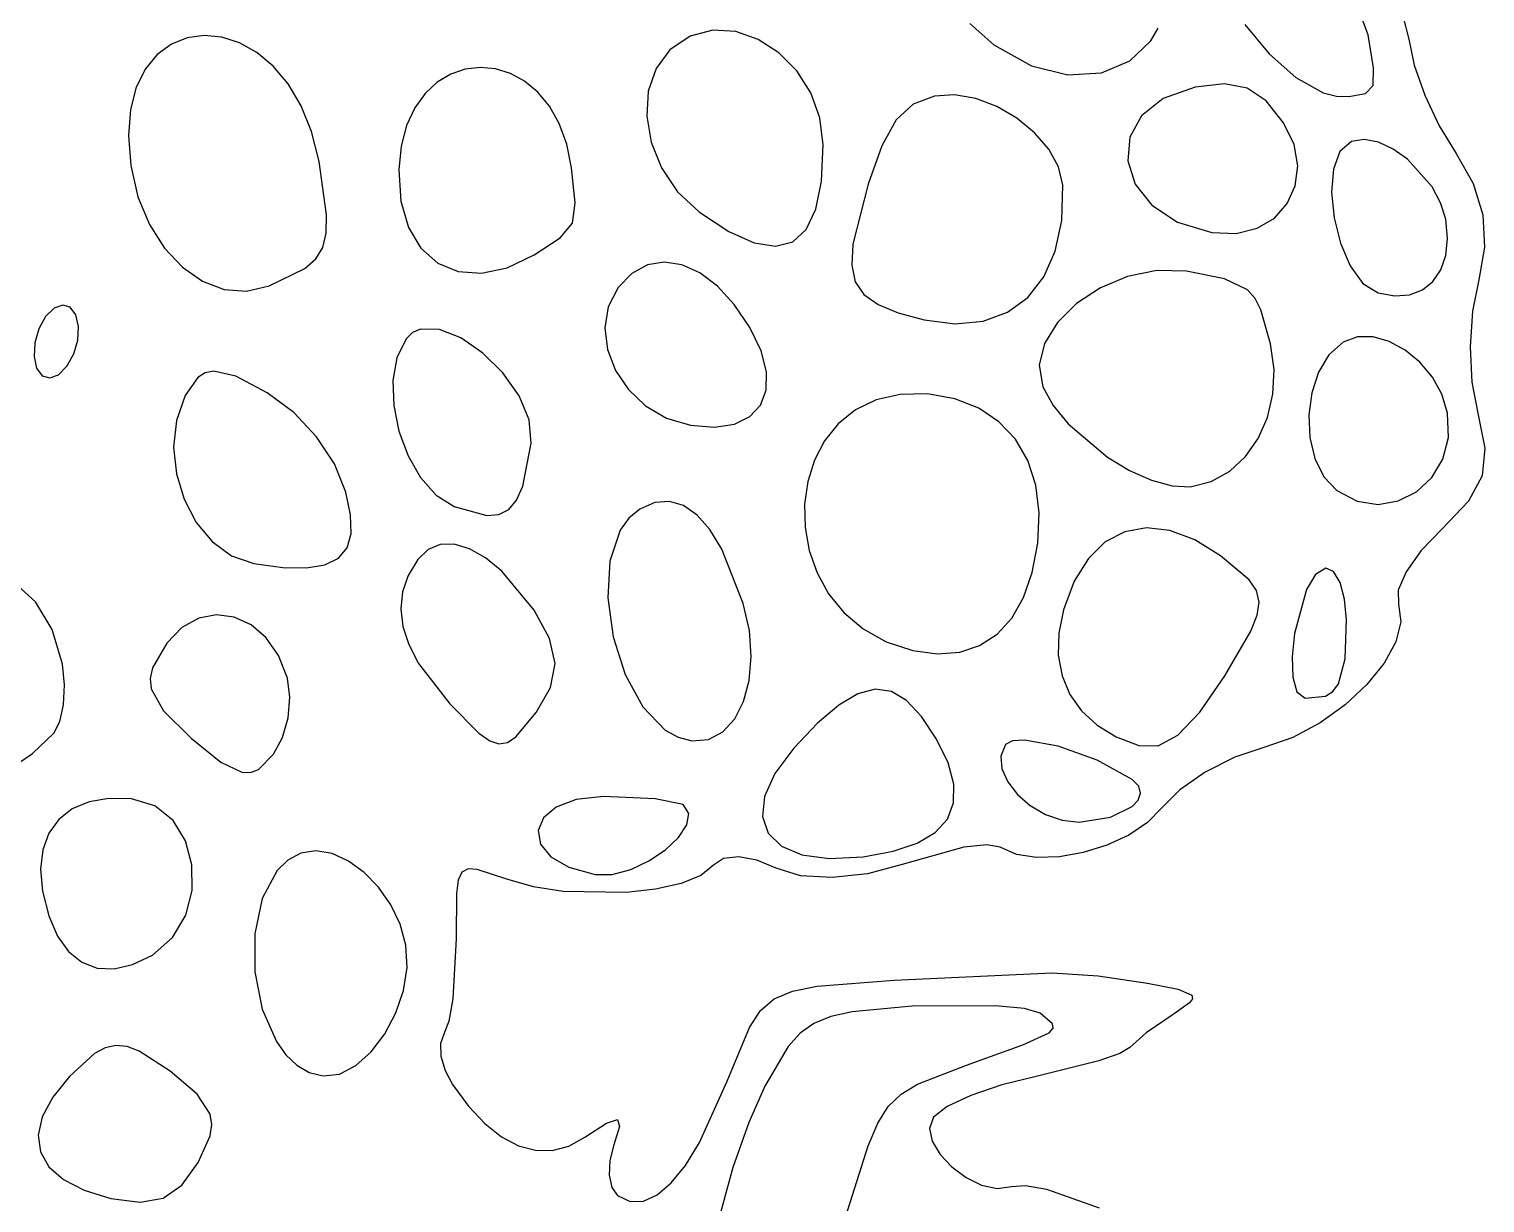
# Model space of a CAD drawing. Extents: x 9 to 1857, y 16 to 982.
# Drawn here: x 409.1 to 482.8, y 548.3 to 607.8 of the extents above; entities that cross this region are included whole.
import ezdxf

# ---------------------------------------------------------------- set-up
doc = ezdxf.new("R2010")
doc.units = 0

msp = doc.modelspace()

# ---------------------------------------------------------------- linework, layer by layer
at = {"layer": 'Layer 1'}
for p, q in [((476.91854, 607.48588), (476.485256, 608.650488)), ((443.717007, 607.722965), (442.57131, 607.42248)), ((444.882836, 607.65397), (443.717007, 607.722965)), ((456.74311, 608.065594), (457.95718, 606.97711)), ((465.914029, 607.185174), (466.283649, 607.832203)), ((470.670964, 608.014301), (471.900482, 606.52872)), ((478.691931, 608.383428), (478.98456, 607.27372)), ((416.288407, 607.012833), (415.574144, 606.488677)), ((417.089032, 607.33528), (416.288407, 607.012833)), ((417.949293, 607.455446), (417.089032, 607.33528)), ((418.84246, 607.37276), (417.949293, 607.455446)), ((419.741809, 607.086649), (418.84246, 607.37276)), ((420.620612, 606.596544), (419.741809, 607.086649)), ((442.57131, 607.42248), (441.549954, 606.736826)), ((446.015539, 607.25896), (444.882836, 607.65397)), ((447.061859, 606.5814), (446.015539, 607.25896)), ((457.95718, 606.97711), (459.860205, 605.909655)), ((464.839699, 606.166625), (465.914029, 607.185174)), ((477.187595, 605.813315), (476.91854, 607.48588)), ((476.91854, 607.48588), (476.91854, 607.48588)), ((478.98456, 607.27372), (479.246601, 605.956679)), ((415.574144, 606.488677), (414.972968, 605.763381)), ((421.452143, 605.901873), (420.620612, 606.596544)), ((441.549954, 606.736826), (440.845203, 605.783911)), ((447.968537, 605.664755), (447.061859, 606.5814)), ((471.900482, 606.52872), (473.260108, 605.325487)), ((414.972968, 605.763381), (414.511609, 604.837519)), ((422.209674, 605.002064), (421.452143, 605.901873)), ((430.44124, 605.499136), (429.756852, 605.089196)), ((431.175112, 605.748962), (430.44124, 605.499136)), ((431.937582, 605.838425), (431.175112, 605.748962)), ((432.707769, 605.767275), (431.937582, 605.838425)), ((433.464788, 605.535262), (432.707769, 605.767275)), ((434.187756, 605.142137), (433.464788, 605.535262)), ((440.845203, 605.783911), (440.453186, 604.636078)), ((448.682317, 604.55249), (447.968537, 605.664755)), ((459.860205, 605.909655), (461.710095, 605.462799)), ((461.710095, 605.462799), (463.404157, 605.570478)), ((463.404157, 605.570478), (464.839699, 606.166625)), ((477.171193, 604.916621), (477.187595, 605.813315)), ((479.246601, 605.956679), (479.785417, 604.425904)), ((414.511609, 604.837519), (414.216791, 603.71166)), ((422.866478, 603.896547), (422.209674, 605.002064)), ((429.756852, 605.089196), (429.14283, 604.519392)), ((434.855789, 604.587651), (434.187756, 605.142137)), ((468.15893, 604.83273), (466.543704, 604.267319)), ((469.640687, 604.997919), (468.15893, 604.83273)), ((470.794069, 604.787708), (469.640687, 604.997919)), ((471.748399, 604.150074), (470.794069, 604.787708)), ((473.260108, 605.325487), (474.642909, 604.553988)), ((476.784316, 604.52399), (477.171193, 604.916621)), ((429.14283, 604.519392), (428.620058, 603.789972)), ((435.448003, 603.871554), (434.855789, 604.587651)), ((440.453186, 604.636078), (440.370031, 603.365669)), ((449.14994, 603.28807), (448.682317, 604.55249)), ((454.94568, 604.3844), (453.863024, 603.970092)), ((455.967059, 604.454707), (454.94568, 604.3844)), ((457.042142, 604.265374), (455.967059, 604.454707)), ((458.114253, 603.855695), (457.042142, 604.265374)), ((466.543704, 604.267319), (465.444709, 603.387978)), ((472.633, 603.033), (471.748399, 604.150074)), ((474.642909, 604.553988), (475.309583, 604.376822)), ((475.309583, 604.376822), (475.94195, 604.36361)), ((475.94195, 604.36361), (476.784316, 604.52399)), ((479.785417, 604.425904), (480.522441, 602.871397)), ((414.216791, 603.71166), (414.115243, 602.386377)), ((423.395829, 602.584749), (422.866478, 603.896547)), ((428.620058, 603.789972), (428.20942, 602.901187)), ((435.943516, 602.993596), (435.448003, 603.871554)), ((440.370031, 603.365669), (440.591866, 602.045026)), ((449.31815, 601.91496), (449.14994, 603.28807)), ((453.863024, 603.970092), (453.007721, 603.176999)), ((459.126715, 603.264964), (458.114253, 603.855695)), ((465.444709, 603.387978), (464.849693, 602.30114)), ((423.771, 601.0661), (423.395829, 602.584749)), ((428.20942, 602.901187), (427.9318, 601.853287)), ((436.321442, 601.953528), (435.943516, 602.993596)), ((453.007721, 603.176999), (452.280663, 601.873829)), ((460.02285, 602.532475), (459.126715, 603.264964)), ((473.165474, 601.928492), (472.633, 603.033)), ((472.633, 603.033), (472.633, 603.033)), ((480.522441, 602.871397), (481.3791, 601.48316)), ((414.115243, 602.386377), (414.23369, 600.86224)), ((427.9318, 601.853287), (427.80808, 600.64652)), ((436.5609, 600.7511), (436.321442, 601.953528)), ((440.591866, 602.045026), (441.114819, 600.746492)), ((449.223146, 600.084079), (449.31815, 601.91496)), ((449.31815, 601.91496), (449.31815, 601.91496)), ((452.280663, 601.873829), (451.58274, 599.92929)), ((460.74598, 601.697522), (460.02285, 602.532475)), ((464.849693, 602.30114), (464.746402, 601.113236)), ((473.354281, 600.846345), (473.165474, 601.928492)), ((476.0738, 602.09287), (475.483623, 601.581337)), ((476.723444, 602.187512), (476.0738, 602.09287)), ((477.440648, 602.0457), (476.723444, 602.187512)), ((478.184097, 601.701605), (477.440648, 602.0457)), ((461.239429, 600.799399), (460.74598, 601.697522)), ((464.746402, 601.113236), (465.122584, 599.930702)), ((475.483623, 601.581337), (475.156655, 600.678044)), ((478.912476, 601.189404), (478.184097, 601.701605)), ((480.158766, 599.797374), (478.912476, 601.189404)), ((481.3791, 601.48316), (482.247131, 599.963209)), ((414.23369, 600.86224), (414.595598, 599.287559)), ((424.147298, 598.374157), (423.771, 601.0661)), ((423.771, 601.0661), (423.771, 601.0661)), ((427.80808, 600.64652), (427.90954, 599.061855)), ((436.749834, 598.984768), (436.5609, 600.7511)), ((436.5609, 600.7511), (436.5609, 600.7511)), ((441.114819, 600.746492), (441.935018, 599.54241)), ((461.44652, 599.8774), (461.239429, 600.799399)), ((473.230407, 599.833997), (473.354281, 600.846345)), ((475.156655, 600.678044), (475.069717, 599.514798)), ((448.934553, 598.656255), (449.223146, 600.084079)), ((451.58274, 599.92929), (450.818093, 596.891206)), ((461.396278, 598.091303), (461.44652, 599.87741)), ((461.44652, 599.87741), (461.44652, 599.8774)), ((465.122584, 599.930702), (465.965984, 598.859969)), ((472.824842, 598.938889), (473.230407, 599.833997)), ((480.594048, 598.985893), (480.158766, 599.797374)), ((482.247131, 599.963209), (482.729507, 598.373628)), ((414.595598, 599.287559), (415.175212, 597.884059)), ((427.90954, 599.061855), (428.296351, 597.732814)), ((436.618275, 597.943296), (436.749834, 598.984768)), ((441.935018, 599.54241), (443.04859, 598.50512)), ((472.168574, 598.208459), (472.824842, 598.938889)), ((475.069717, 599.514798), (475.199635, 598.223405)), ((480.849, 598.143), (480.594048, 598.985893)), ((424.137256, 597.442332), (424.147298, 598.374157)), ((443.04859, 598.50512), (444.532108, 597.532751)), ((448.450782, 597.630626), (448.934553, 598.656255)), ((465.965984, 598.859969), (467.264351, 598.00747)), ((471.292591, 597.690149), (472.168574, 598.208459)), ((475.199635, 598.223405), (475.523231, 596.935672)), ((480.937127, 597.173712), (480.849, 598.143)), ((480.849, 598.143), (480.849, 598.143)), ((482.729507, 598.373628), (482.822346, 596.736223)), ((415.175212, 597.884059), (415.937127, 596.682472)), ((423.966314, 596.715079), (424.137256, 597.442332)), ((428.296351, 597.732814), (428.933831, 596.681148)), ((435.984636, 597.204137), (436.618275, 597.943296)), ((444.532108, 597.532751), (445.812495, 596.958252)), ((447.770243, 597.006325), (448.450782, 597.630626)), ((461.072657, 596.535599), (461.396278, 598.091303)), ((467.264351, 598.00747), (469.00543, 597.47964)), ((469.00543, 597.47964), (470.22788, 597.431396)), ((470.22788, 597.431396), (471.292591, 597.690149)), ((415.937127, 596.682472), (416.845936, 595.713531)), ((423.612895, 596.138753), (423.966314, 596.715079)), ((428.933831, 596.681148), (429.787295, 595.928609)), ((434.66733, 596.34474), (435.984636, 597.204137)), ((445.812495, 596.958252), (446.891344, 596.782489)), ((446.891344, 596.782489), (447.770243, 597.006325)), ((450.818093, 596.891206), (450.757389, 595.817217)), ((475.523231, 596.935672), (476.017328, 595.783406)), ((480.84798, 596.315686), (480.937127, 597.173712)), ((482.822346, 596.736223), (482.52176, 595.0728)), ((423.05542, 595.659711), (423.612895, 596.138753)), ((429.787295, 595.928609), (430.822061, 595.496947)), ((433.296762, 595.683261), (434.66733, 596.34474)), ((441.256959, 595.971533), (440.404273, 595.83184)), ((442.149356, 595.833405), (441.256959, 595.971533)), ((460.494305, 595.228438), (461.072657, 596.535599)), ((480.596452, 595.585146), (480.84798, 596.315686)), ((416.845936, 595.713531), (417.866233, 595.007971)), ((421.24199, 594.7789), (423.05542, 595.659711)), ((430.822061, 595.496947), (432.003444, 595.407914)), ((432.003444, 595.407914), (433.296762, 595.683261)), ((439.617177, 595.406465), (438.92155, 594.68755)), ((440.404273, 595.83184), (439.617177, 595.406465)), ((443.055583, 595.425314), (442.149356, 595.833405)), ((443.949761, 594.75512), (443.055583, 595.425314)), ((450.757389, 595.817217), (450.93657, 594.978526)), ((459.67987, 594.187961), (460.494305, 595.228438)), ((464.735916, 595.246225), (463.3563, 594.669214)), ((466.211486, 595.545726), (464.735916, 595.246225)), ((467.71046, 595.5094), (466.211486, 595.545726)), ((469.649863, 595.133015), (467.71046, 595.5094)), ((476.017328, 595.783406), (476.65875, 594.898413)), ((480.197434, 594.998314), (480.596452, 595.585146)), ((417.866233, 595.007971), (418.962612, 594.596523)), ((418.962612, 594.596523), (420.099666, 594.509922)), ((420.099666, 594.509922), (421.24199, 594.7789)), ((438.92155, 594.68755), (438.416994, 593.70467)), ((444.80601, 593.830682), (443.949761, 594.75512)), ((450.93657, 594.978526), (451.374741, 594.329082)), ((463.3563, 594.669214), (462.14519, 593.873012)), ((470.810769, 594.564979), (469.649863, 595.133015)), ((471.191536, 594.129728), (470.810769, 594.564979)), ((476.65875, 594.898413), (477.42432, 594.4125)), ((479.0165, 594.320659), (479.665819, 594.571411)), ((479.665819, 594.571411), (480.197434, 594.998314)), ((482.52176, 595.0728), (482.203438, 593.489011)), ((410.7833, 593.799534), (410.350164, 593.640451)), ((411.169224, 593.68953), (410.7833, 593.799534)), ((438.416994, 593.70467), (438.247052, 592.640181)), ((445.59845, 592.65986), (444.80601, 593.830682)), ((451.374741, 594.329082), (452.091007, 593.822831)), ((452.091007, 593.822831), (453.104471, 593.413721)), ((458.647999, 593.432308), (459.67987, 594.187961)), ((462.14519, 593.873012), (461.175135, 592.915939)), ((471.48838, 593.551328), (471.191536, 594.129728)), ((477.42432, 594.4125), (478.26437, 594.262282)), ((478.26437, 594.262282), (479.0165, 594.320659)), ((409.92026, 593.21531), (409.575517, 592.59154)), ((410.350164, 593.640451), (409.92026, 593.21531)), ((411.45749, 593.30741), (411.169224, 593.68953)), ((411.588324, 592.712135), (411.45749, 593.30742)), ((411.45749, 593.30742), (411.45749, 593.30741)), ((453.104471, 593.413721), (454.43424, 593.0557)), ((454.43424, 593.0557), (456.006536, 592.848037)), ((456.006536, 592.848037), (457.417338, 592.97962)), ((457.417338, 592.97962), (458.647999, 593.432308)), ((471.9779, 591.8381), (471.48838, 593.551328)), ((482.203438, 593.489011), (482.087487, 591.690119)), ((409.575517, 592.59154), (409.374279, 591.891645)), ((411.545611, 592.021734), (411.588324, 592.712135)), ((428.513612, 592.403363), (428.18544, 592.08668)), ((428.913549, 592.581482), (428.513612, 592.403363)), ((429.874936, 592.56688), (428.913549, 592.581482)), ((430.962028, 592.132585), (429.874936, 592.56688)), ((438.247052, 592.640181), (438.381939, 591.550763)), ((446.163867, 591.479445), (445.59845, 592.65986)), ((445.59845, 592.65986), (445.59845, 592.65986)), ((461.175135, 592.915939), (460.518687, 591.856311)), ((409.374279, 591.891645), (409.331566, 591.201245)), ((411.344373, 591.321836), (411.545611, 592.021734)), ((428.18544, 592.08668), (427.712395, 591.127392)), ((432.067253, 591.368306), (430.962028, 592.132585)), ((438.381939, 591.550763), (438.791871, 590.493094)), ((460.518687, 591.856311), (460.248395, 590.752449)), ((472.155032, 590.540567), (471.9779, 591.8381)), ((471.9779, 591.8381), (471.9779, 591.8381)), ((475.65773, 591.92651), (474.935657, 591.283003)), ((476.378469, 592.193835), (475.65773, 591.92651)), ((477.171639, 592.195455), (476.378469, 592.193835)), ((477.992513, 591.961792), (477.171639, 592.195455)), ((478.796364, 591.523269), (477.992513, 591.961792)), ((479.538465, 590.910306), (478.796364, 591.523269)), ((482.087487, 591.690119), (482.175623, 589.897315)), ((409.331566, 591.201245), (409.4624, 590.60596)), ((410.99963, 590.69806), (411.344373, 591.321836)), ((427.712395, 591.127392), (427.509139, 589.972784)), ((433.083039, 590.363754), (432.067253, 591.368306)), ((446.43404, 590.416737), (446.163867, 591.479445)), ((460.248395, 590.752449), (460.43681, 589.66267)), ((474.935657, 591.283003), (474.4017, 590.402182)), ((480.174089, 590.153326), (479.538465, 590.910306)), ((409.4624, 590.60596), (409.750666, 590.223835)), ((409.750666, 590.223835), (410.13659, 590.113829)), ((410.13659, 590.113829), (410.569726, 590.272914)), ((410.569726, 590.272914), (410.99963, 590.69806)), ((417.636004, 590.130962), (416.99501, 589.21795)), ((418.008801, 590.366354), (417.636004, 590.130962)), ((418.441312, 590.455171), (418.008801, 590.366354)), ((419.560027, 590.195582), (418.441312, 590.455171)), ((421.14124, 589.3572), (419.560027, 590.195582)), ((433.901815, 589.208639), (433.083039, 590.363754)), ((438.791871, 590.493094), (439.447063, 589.523853)), ((446.422028, 589.493185), (446.43404, 590.416737)), ((472.097697, 589.286777), (472.155032, 590.540567)), ((474.4017, 590.402182), (474.059151, 589.3603)), ((480.65851, 589.28275), (480.174089, 590.153326)), ((422.491062, 588.355149), (421.14124, 589.3572)), ((421.14124, 589.3572), (421.14124, 589.3572)), ((427.509139, 589.972784), (427.551843, 588.70593)), ((439.447063, 589.523853), (440.31773, 588.699719)), ((446.140894, 588.730239), (446.422028, 589.493185)), ((453.205567, 589.276159), (451.990089, 588.995366)), ((454.59088, 589.29786), (453.205567, 589.276159)), ((455.977128, 589.057453), (454.59088, 589.29786)), ((460.43681, 589.66267), (460.963051, 588.719933)), ((471.825141, 588.110955), (472.097697, 589.286777)), ((474.059151, 589.3603), (473.911304, 588.23361)), ((480.947, 588.329), (480.65851, 589.28275)), ((482.175623, 589.897315), (482.46956, 588.33179)), ((416.99501, 589.21795), (416.546918, 587.947047)), ((427.551843, 588.70593), (427.816681, 587.409904)), ((434.41601, 587.992671), (433.901815, 589.208639)), ((440.31773, 588.699719), (441.374087, 588.077372)), ((445.603698, 588.149347), (446.140894, 588.730239)), ((451.990089, 588.995366), (450.946317, 588.488407)), ((457.190143, 588.584262), (455.977128, 589.057453)), ((458.218285, 587.894037), (457.190143, 588.584262)), ((460.963051, 588.719933), (461.726396, 587.783943)), ((416.546918, 587.947047), (416.405034, 586.603188)), ((423.650239, 587.12612), (422.491062, 588.355149)), ((434.51805, 586.80556), (434.41601, 587.992671)), ((441.374087, 588.077372), (442.58635, 587.71349)), ((444.823501, 587.771959), (445.603698, 588.149347)), ((450.946317, 588.488407), (450.076118, 587.788204)), ((459.049914, 587.002525), (458.218285, 587.894037)), ((471.356607, 587.047325), (471.825141, 588.110955)), ((473.911304, 588.23361), (473.961453, 587.098364)), ((480.99034, 587.098063), (480.947, 588.329)), ((480.947, 588.329), (480.947, 588.329)), ((482.46956, 588.33179), (482.834422, 586.558107)), ((424.551946, 585.754441), (423.650239, 587.12612)), ((427.816681, 587.409904), (428.279825, 586.16778)), ((442.58635, 587.71349), (443.813365, 587.619523)), ((443.813365, 587.619523), (444.823501, 587.771959)), ((450.076118, 587.788204), (449.381363, 586.927681)), ((461.726396, 587.783943), (463.723107, 586.095743)), ((473.961453, 587.098364), (474.212891, 586.030815)), ((480.702777, 585.996127), (480.99034, 587.098063)), ((416.405034, 586.603188), (416.542348, 585.252477)), ((434.090808, 584.631795), (434.51805, 586.80556)), ((434.51805, 586.80556), (434.51805, 586.80556)), ((449.381363, 586.927681), (448.863919, 585.939763)), ((459.673389, 585.925474), (459.049914, 587.002525)), ((470.711341, 586.130112), (471.356607, 587.047325)), ((482.834422, 586.558107), (482.704717, 585.150324)), ((425.12936, 584.32444), (424.551946, 585.754441)), ((428.279825, 586.16778), (428.917448, 585.062631)), ((448.863919, 585.939763), (448.525657, 584.857373)), ((460.07707, 584.678632), (459.673389, 585.925474)), ((463.723107, 586.095743), (464.83583, 585.4253)), ((469.908586, 585.39354), (470.711341, 586.130112)), ((474.212891, 586.030815), (474.668912, 585.107216)), ((480.143316, 585.064447), (480.702777, 585.996127)), ((416.542348, 585.252477), (416.931849, 583.961018)), ((428.917448, 585.062631), (429.705722, 584.177534)), ((448.525657, 584.857373), (448.368445, 583.713435)), ((464.83583, 585.4253), (465.944366, 584.925143)), ((465.944366, 584.925143), (466.988393, 584.636155)), ((467.90759, 584.59922), (468.967588, 584.871835)), ((468.967588, 584.871835), (469.908586, 585.39354)), ((474.668912, 585.107216), (475.33281, 584.40382)), ((479.370966, 584.344279), (480.143316, 585.064447)), ((482.704717, 585.150324), (482.006187, 583.867159)), ((425.369558, 583.173998), (425.12936, 584.32444)), ((429.705722, 584.177534), (430.62082, 583.59556)), ((433.780655, 583.920868), (434.090808, 584.631795)), ((460.249318, 583.277748), (460.07707, 584.678632)), ((466.988393, 584.636155), (467.90759, 584.59922)), ((475.33281, 584.40382), (476.366648, 583.865392)), ((478.444733, 583.876877), (479.370966, 584.344279)), ((416.931849, 583.961018), (417.546525, 582.794914)), ((430.62082, 583.59556), (432.270943, 583.132843)), ((432.886816, 583.184648), (433.384689, 583.442905)), ((433.384689, 583.442905), (433.780655, 583.920868)), ((440.01807, 583.45644), (439.465639, 582.998262)), ((440.780991, 583.791347), (440.01807, 583.45644)), ((441.52193, 583.851986), (440.780991, 583.791347)), ((442.236573, 583.642291), (441.52193, 583.851986)), ((442.920604, 583.166191), (442.236573, 583.642291)), ((448.368445, 583.713435), (448.394152, 582.540873)), ((476.366648, 583.865392), (477.423625, 583.703496)), ((477.423625, 583.703496), (478.444733, 583.876877)), ((482.006187, 583.867159), (480.66457, 582.46733)), ((417.546525, 582.794914), (418.359366, 581.820271)), ((425.392519, 582.236927), (425.369558, 583.173998)), ((432.270943, 583.132843), (432.886816, 583.184648)), ((439.465639, 582.998262), (439.033808, 582.392664)), ((443.569709, 582.427621), (442.920604, 583.166191)), ((460.17849, 581.73857), (460.249318, 583.277748)), ((425.189371, 581.506343), (425.392519, 582.236927)), ((439.033808, 582.392664), (438.510569, 580.834163)), ((444.179573, 581.43051), (443.569709, 582.427621)), ((448.394152, 582.540873), (448.604648, 581.37261)), ((464.590565, 582.320729), (463.604282, 581.802345)), ((465.686131, 582.51543), (464.590565, 582.320729)), ((466.872865, 582.380246), (465.686131, 582.51543)), ((468.132653, 581.90897), (466.872865, 582.380246)), ((469.44738, 581.0954), (468.132653, 581.90897)), ((480.66457, 582.46733), (479.611148, 581.369301)), ((418.359366, 581.820271), (419.343362, 581.103191)), ((424.751244, 580.975361), (425.189371, 581.506343)), ((429.291614, 581.424564), (428.77103, 580.91277)), ((429.915208, 581.680407), (429.291614, 581.424564)), ((430.621371, 581.689208), (429.915208, 581.680407)), ((431.389665, 581.459875), (430.621371, 581.689208)), ((432.199649, 581.001315), (431.389665, 581.459875)), ((445.26432, 578.6764), (444.179573, 581.43051)), ((448.604648, 581.37261), (449.001802, 580.241571)), ((459.900035, 580.257839), (460.17849, 581.73858)), ((460.17849, 581.73858), (460.17849, 581.73857)), ((463.604282, 581.802345), (462.745395, 580.966485)), ((479.611148, 581.369301), (478.850384, 580.295805)), ((419.343362, 581.103191), (420.4715, 580.70978)), ((420.4715, 580.70978), (421.938264, 580.511192)), ((421.938264, 580.511192), (423.134562, 580.48467)), ((423.134562, 580.48467), (424.069265, 580.637098)), ((424.069265, 580.637098), (424.751244, 580.975361)), ((428.77103, 580.91277), (428.292238, 580.103258)), ((433.030885, 580.322437), (432.199649, 581.001315)), ((438.510569, 580.834163), (438.4056, 578.970842)), ((462.745395, 580.966485), (462.03202, 579.819352)), ((470.88978, 579.878801), (469.44738, 581.0954)), ((469.44738, 581.0954), (469.44738, 581.0954)), ((474.77079, 580.47415), (474.255387, 580.146386)), ((475.163853, 580.30546), (474.77079, 580.47415)), ((409.402587, 578.760275), (408.310828, 579.761087)), ((428.292238, 580.103258), (428.006696, 579.271471)), ((434.67535, 578.33936), (433.030885, 580.322437)), ((449.001802, 580.241571), (449.587482, 579.180679)), ((459.458441, 578.99139), (459.900035, 580.257839)), ((462.03202, 579.819352), (461.48227, 578.36715)), ((471.258604, 579.335071), (470.88978, 579.878801)), ((474.255387, 580.146386), (473.804758, 579.391056)), ((475.494514, 579.755354), (475.163853, 580.30546)), ((475.72804, 578.909783), (475.494514, 579.755354)), ((478.850384, 580.295805), (478.443678, 579.352891)), ((428.006696, 579.271471), (427.915251, 578.413593)), ((438.4056, 578.970842), (438.676146, 576.992602)), ((449.587482, 579.180679), (450.363558, 578.222858)), ((458.862099, 577.946452), (459.458441, 578.99139)), ((471.395084, 578.759454), (471.258604, 579.335071)), ((473.804758, 579.391056), (473.188319, 577.169559)), ((478.443678, 579.352891), (478.45243, 578.64661)), ((410.249611, 577.372421), (409.402587, 578.760275)), ((427.915251, 578.413593), (428.018751, 577.525809)), ((435.453516, 576.910139), (434.67535, 578.33936)), ((434.67535, 578.33936), (434.67535, 578.33936)), ((445.26432, 578.67638), (445.26432, 578.6764)), ((445.571451, 577.309792), (445.26432, 578.67638)), ((450.363558, 578.222858), (451.331898, 577.401032)), ((461.48227, 578.36715), (461.242948, 577.178886)), ((471.301148, 578.095748), (471.395084, 578.759454)), ((475.8297, 577.8547), (475.72804, 578.909783)), ((478.45243, 578.64661), (478.583867, 577.755198)), ((417.681437, 577.937189), (416.827663, 577.459854)), ((418.579699, 578.112), (417.681437, 577.937189)), ((419.477779, 577.9972), (418.579699, 578.112)), ((420.331004, 577.605705), (419.477779, 577.9972)), ((421.094704, 576.950428), (420.331004, 577.605705)), ((428.018751, 577.525809), (428.318045, 576.604302)), ((458.1194, 577.130242), (458.862099, 577.946452)), ((470.978726, 577.287755), (471.301148, 578.095748)), ((475.760757, 575.880249), (475.8297, 577.8547)), ((475.8297, 577.8547), (475.8297, 577.8547)), ((478.583867, 577.755198), (478.322534, 576.738698)), ((410.7777, 575.6189), (410.249611, 577.372421)), ((416.827663, 577.459854), (416.06305, 576.66708)), ((421.724206, 576.044285), (421.094704, 576.950428)), ((435.728691, 575.638749), (435.453516, 576.910139)), ((438.676146, 576.992602), (439.279455, 575.089349)), ((445.665975, 576.00077), (445.571451, 577.309792)), ((451.331898, 577.401032), (452.494373, 576.748125)), ((452.494373, 576.748125), (453.85285, 576.29706)), ((457.238735, 576.54998), (458.1194, 577.130242)), ((461.242948, 577.178886), (461.222678, 576.059574)), ((469.65614, 575.0141), (470.978726, 577.287755)), ((473.188319, 577.169559), (473.067759, 575.989321)), ((478.322534, 576.738698), (477.725177, 575.65778)), ((416.06305, 576.66708), (415.334983, 575.429486)), ((422.17484, 574.90019), (421.724206, 576.044285)), ((428.318045, 576.604302), (428.813981, 575.645257)), ((445.563786, 574.791688), (445.665975, 576.00077)), ((453.85285, 576.29706), (455.097069, 576.126171)), ((455.097069, 576.126171), (456.228494, 576.212884)), ((456.228494, 576.212884), (457.238735, 576.54998)), ((461.222678, 576.059574), (461.414443, 575.021814)), ((410.88146, 574.563757), (410.7777, 575.6189)), ((410.7777, 575.6189), (410.7777, 575.6189)), ((415.334983, 575.429486), (415.211627, 574.890634)), ((428.813981, 575.645257), (430.39917, 573.59929)), ((435.502899, 574.423329), (435.728691, 575.638749)), ((473.067759, 575.989321), (473.102473, 574.953377)), ((475.420345, 574.622656), (475.760757, 575.880249)), ((477.725177, 575.65778), (476.84854, 574.573113)), ((410.832114, 573.552488), (410.88146, 574.563757)), ((415.211627, 574.890634), (415.258368, 574.367356)), ((422.297805, 573.945132), (422.17484, 574.90019)), ((422.17484, 574.90019), (422.17484, 574.90019)), ((439.279455, 575.089349), (440.172773, 573.450985)), ((445.280778, 573.724922), (445.563786, 574.791688)), ((461.414443, 575.021814), (461.811226, 574.078205)), ((468.387384, 573.177522), (469.65614, 575.0141)), ((473.102473, 574.953377), (473.315085, 574.204692)), ((475.132955, 574.233634), (475.420345, 574.622656)), ((476.84854, 574.573113), (475.749369, 573.545363)), ((415.258368, 574.367356), (415.891068, 573.254363)), ((422.204594, 572.900464), (422.297805, 573.945132)), ((434.77816, 573.16202), (435.502899, 574.423329)), ((451.064367, 574.11331), (450.097321, 573.541422)), ((451.94626, 574.339848), (451.064367, 574.11331)), ((452.764435, 574.22241), (451.94626, 574.339848)), ((453.540326, 573.762372), (452.764435, 574.22241)), ((461.811226, 574.078205), (462.40601, 573.241347)), ((473.315085, 574.204692), (473.72822, 573.88623)), ((473.72822, 573.88623), (474.75924, 573.988968)), ((474.75924, 573.988968), (475.132955, 574.233634)), ((410.644271, 572.699877), (410.832114, 573.552488)), ((415.891068, 573.254363), (417.29095, 571.86418)), ((430.39917, 573.59929), (431.874271, 572.120757)), ((433.747153, 571.933736), (434.77816, 573.16202)), ((440.172773, 573.450985), (441.313346, 572.267414)), ((444.832843, 572.842849), (445.280778, 573.724922)), ((450.097321, 573.541422), (449.023687, 572.622807)), ((454.29537, 572.96111), (453.540326, 573.762372)), ((462.40601, 573.241347), (463.191776, 572.523841)), ((467.284334, 572.015209), (468.387384, 573.177522)), ((475.749369, 573.545363), (474.484409, 572.635201)), ((410.33254, 572.12071), (410.644271, 572.699877)), ((421.918564, 571.892588), (422.204594, 572.900464)), ((444.235876, 572.187844), (444.832843, 572.842849)), ((449.023687, 572.622807), (447.82203, 571.35609)), ((455.051, 571.82), (454.29537, 572.96111)), ((463.191776, 572.523841), (464.161509, 571.938285)), ((474.484409, 572.635201), (473.110404, 571.903293)), ((409.248554, 571.092373), (410.33254, 572.12071)), ((417.29095, 571.86418), (418.788543, 570.650966)), ((421.46307, 571.04791), (421.918564, 571.892588)), ((431.874271, 572.120757), (432.417791, 571.733673)), ((432.417791, 571.733673), (432.884728, 571.57611)), ((432.884728, 571.57611), (433.314656, 571.644115)), ((433.314656, 571.644115), (433.747153, 571.933736)), ((441.313346, 572.267414), (441.962992, 571.905521)), ((441.962992, 571.905521), (442.65842, 571.72854)), ((442.65842, 571.72854), (443.50577, 571.802282)), ((443.50577, 571.802282), (444.235876, 572.187844)), ((455.643795, 570.607496), (455.051, 571.82)), ((455.051, 571.82), (455.051, 571.82)), ((458.903152, 571.728965), (458.55574, 571.53792)), ((459.502491, 571.768782), (458.903152, 571.728965)), ((461.212474, 571.462012), (459.502491, 571.768782)), ((464.161509, 571.938285), (465.30819, 571.49728)), ((466.280199, 571.473136), (467.284334, 572.015209)), ((473.110404, 571.903293), (471.6841, 571.41031)), ((408.135371, 570.32484), (409.248554, 571.092373)), ((420.697211, 570.27754), (421.46307, 571.04791)), ((447.82203, 571.35609), (446.866612, 570.074826)), ((458.55574, 571.53792), (458.318693, 570.957991)), ((458.318693, 570.957991), (458.367157, 570.314563)), ((463.196729, 570.752167), (461.212474, 571.462012)), ((465.30819, 571.49728), (466.280199, 571.473136)), ((470.16139, 570.893376), (468.670925, 570.140345)), ((471.6841, 571.41031), (470.16139, 570.893376)), ((418.788543, 570.650966), (419.864833, 570.133656)), ((419.864833, 570.133656), (420.300424, 570.125118)), ((420.300424, 570.125118), (420.697211, 570.27754)), ((455.933679, 569.527325), (455.643795, 570.607496)), ((458.367157, 570.314563), (458.658859, 569.652125)), ((464.9663, 569.7738), (463.196729, 570.752167)), ((468.670925, 570.140345), (467.383762, 569.252284)), ((446.866612, 570.074826), (446.342258, 568.91219)), ((455.921037, 568.580104), (455.933679, 569.527325)), ((458.658859, 569.652125), (459.151526, 569.015162)), ((465.295717, 569.436337), (464.9663, 569.7738)), ((464.9663, 569.7738), (464.9663, 569.7738)), ((465.39102, 569.08235), (465.295717, 569.436337)), ((412.117064, 568.638), (411.269546, 568.277243)), ((413.120929, 568.814777), (412.117064, 568.638)), ((414.27015, 568.79616), (413.120929, 568.814777)), ((415.459926, 568.436403), (414.27015, 568.79616)), ((414.27015, 568.79616), (414.27015, 568.79616)), ((436.801722, 568.755986), (435.783063, 568.375002)), ((438.18579, 568.90242), (436.801722, 568.755986)), ((440.80262, 568.790591), (438.18579, 568.90242)), ((442.2199, 568.5012), (440.80262, 568.790591)), ((446.342258, 568.91219), (446.232628, 567.893759)), ((459.151526, 569.015162), (459.802886, 568.448163)), ((464.967853, 568.396259), (465.274351, 568.729702)), ((465.274351, 568.729702), (465.39102, 569.08235)), ((467.383762, 569.252284), (466.47096, 568.33026)), ((411.269546, 568.277243), (410.589366, 567.743924)), ((416.375428, 567.687585), (415.459926, 568.436403)), ((435.783063, 568.375002), (435.137169, 567.827146)), ((442.510106, 568.043695), (442.2199, 568.5012)), ((442.2199, 568.5012), (442.2199, 568.5012)), ((442.405677, 567.469129), (442.510106, 568.043695)), ((446.232628, 567.893759), (446.521381, 567.045109)), ((455.606254, 567.76645), (455.921037, 568.580104)), ((459.802886, 568.448163), (460.570667, 567.995613)), ((460.570667, 567.995613), (461.412596, 567.702)), ((463.873933, 567.858441), (464.967853, 568.396259)), ((466.47096, 568.33026), (465.748327, 567.586764)), ((410.589366, 567.743924), (410.087514, 567.049457)), ((417.002701, 566.654233), (416.375428, 567.687585)), ((435.137169, 567.827146), (434.871395, 567.180092)), ((434.871395, 567.180092), (434.993097, 566.50152)), ((441.98277, 566.838036), (442.405677, 567.469129)), ((454.989716, 567.086981), (455.606254, 567.76645)), ((461.412596, 567.702), (462.2864, 567.61181)), ((462.2864, 567.61181), (463.873933, 567.858441)), ((465.748327, 567.586764), (464.796276, 566.949646)), ((410.087514, 567.049457), (409.77498, 566.205258)), ((417.327791, 565.440875), (417.002701, 566.654233)), ((434.993097, 566.50152), (435.509632, 565.859104)), ((441.317545, 566.210954), (441.98277, 566.838036)), ((446.521381, 567.045109), (447.192178, 566.391816)), ((452.852913, 566.133064), (454.071807, 566.542313)), ((454.071807, 566.542313), (454.989716, 567.086981)), ((457.600524, 566.456227), (456.443326, 566.333638)), ((458.27028, 566.33506), (457.600524, 566.456227)), ((463.686307, 566.436302), (462.489922, 566.064129)), ((464.796276, 566.949646), (463.686307, 566.436302)), ((409.77498, 566.205258), (409.662756, 565.222744)), ((422.196717, 565.676396), (421.653717, 565.159664)), ((422.84769, 566.02946), (422.196717, 565.676396)), ((423.616575, 566.156817), (422.84769, 566.02946)), ((424.432246, 566.015175), (423.616575, 566.156817)), ((425.256603, 565.637794), (424.432246, 566.015175)), ((435.509632, 565.859104), (436.428354, 565.320522)), ((440.486159, 565.648418), (441.317545, 566.210954)), ((444.264835, 565.762895), (443.7561, 565.42477)), ((445.032464, 565.847354), (444.264835, 565.762895)), ((445.954905, 565.683066), (445.032464, 565.847354)), ((446.92808, 565.27495), (445.954905, 565.683066)), ((447.192178, 566.391816), (448.228677, 565.959458)), ((448.228677, 565.959458), (449.614538, 565.77361)), ((449.614538, 565.77361), (451.33342, 565.85985)), ((451.33342, 565.85985), (452.852913, 566.133064)), ((456.443326, 566.333638), (453.31675, 565.4706)), ((459.097302, 565.968591), (458.27028, 566.33506)), ((460.123918, 565.812877), (459.097302, 565.968591)), ((461.278626, 565.850522), (460.123918, 565.812877)), ((462.489922, 566.064129), (461.278626, 565.850522)), ((409.662756, 565.222744), (409.76183, 564.11333)), ((417.336744, 564.152039), (417.327791, 565.440875)), ((421.653717, 565.159664), (420.881576, 563.735286)), ((426.051544, 565.057934), (425.256603, 565.637794)), ((426.778967, 564.308854), (426.051544, 565.057934)), ((431.010519, 565.071378), (430.825793, 564.669155)), ((431.31926, 565.242138), (431.010519, 565.071378)), ((431.782229, 565.216516), (431.31926, 565.242138)), ((433.2917, 564.71645), (431.782229, 565.216516)), ((436.428354, 565.320522), (437.75662, 564.95345)), ((437.75662, 564.95345), (438.629538, 564.95913)), ((438.629538, 564.95913), (439.564771, 565.210965)), ((439.564771, 565.210965), (440.486159, 565.648418)), ((443.7561, 565.42477), (443.120266, 564.91162)), ((448.155067, 564.894097), (446.92808, 565.27495)), ((451.559033, 564.998343), (449.768595, 564.804035)), ((453.31675, 565.4706), (451.559033, 564.998343)), ((427.400772, 563.423815), (426.778967, 564.308854)), ((430.825793, 564.669155), (430.734872, 564.00039)), ((434.630755, 564.336975), (433.2917, 564.71645)), ((436.144155, 564.103621), (434.630755, 564.336975)), ((440.814405, 564.218268), (439.327581, 564.050468)), ((442.109167, 564.507386), (440.814405, 564.218268)), ((443.120266, 564.91162), (442.109167, 564.507386)), ((449.768595, 564.804035), (448.155067, 564.894097)), ((409.76183, 564.11333), (410.074601, 562.863321)), ((417.015604, 562.892253), (417.336744, 564.152039)), ((420.881576, 563.735286), (420.511154, 561.956499)), ((430.734872, 564.00039), (430.71359, 561.72291)), ((439.327581, 564.050468), (436.144155, 564.103621)), ((410.074601, 562.863321), (410.519739, 561.841557)), ((416.350418, 561.766044), (417.015604, 562.892253)), ((427.878856, 562.436077), (427.400772, 563.423815)), ((428.17512, 561.3789), (427.878856, 562.436077)), ((410.519739, 561.841557), (411.085762, 561.054714)), ((415.32723, 560.87794), (416.350418, 561.766044)), ((420.511154, 561.956499), (420.522336, 560.02348)), ((428.233332, 560.253176), (428.17512, 561.37893)), ((428.17512, 561.37893), (428.17512, 561.3789)), ((430.71359, 561.72291), (430.544314, 558.660626)), ((411.085762, 561.054714), (411.761185, 560.509466)), ((414.329032, 560.390051), (415.32723, 560.87794)), ((411.761185, 560.509466), (412.534526, 560.21249)), ((412.534526, 560.21249), (413.394303, 560.17046)), ((413.394303, 560.17046), (414.329032, 560.390051)), ((420.522336, 560.02348), (420.89501, 558.136402)), ((428.046915, 559.088863), (428.233332, 560.253176)), ((452.91119, 559.6111), (460.904937, 559.968836)), ((460.904937, 559.968836), (463.234342, 559.826345)), ((463.234342, 559.826345), (465.74039, 559.45382)), ((427.654969, 557.947764), (428.046915, 559.088863)), ((446.831102, 558.655045), (447.756588, 559.045242)), ((447.756588, 559.045242), (449.012312, 559.294596)), ((449.012312, 559.294596), (452.91119, 559.6111)), ((465.74039, 559.45382), (467.299436, 559.14719)), ((467.299436, 559.14719), (467.984019, 558.844795)), ((430.544314, 558.660626), (430.342505, 557.525548)), ((446.136678, 558.063925), (446.831102, 558.655045)), ((458.022514, 558.310163), (453.81621, 558.28214)), ((459.511864, 558.163762), (458.022514, 558.310163)), ((467.87351, 558.450278), (467.04728, 557.86728)), ((468.02319, 558.665074), (467.87351, 558.450278)), ((467.984019, 558.844795), (468.02319, 558.665074)), ((420.89501, 558.136402), (421.609061, 556.495439)), ((427.096596, 556.891654), (427.654969, 557.947764)), ((445.574137, 557.211801), (446.136678, 558.063925)), ((449.698551, 557.758236), (448.840958, 557.406851)), ((450.77282, 557.9991), (449.698551, 557.758236)), ((453.81621, 558.28214), (450.77282, 557.9991)), ((460.308, 557.926), (459.511864, 558.163762)), ((460.30804, 557.92597), (460.308, 557.926)), ((460.93102, 557.389464), (460.30804, 557.92597)), ((467.04728, 557.86728), (465.681314, 556.933958)), ((426.410896, 555.982305), (427.096596, 556.891654)), ((430.08988, 556.86696), (429.921402, 556.390534)), ((430.342505, 557.525548), (430.08988, 556.86696)), ((444.44799, 554.48422), (445.574137, 557.211801)), ((448.13883, 556.911725), (447.530962, 556.239639)), ((448.840958, 557.406851), (448.13883, 556.911725)), ((459.426681, 556.332257), (460.757252, 556.942574)), ((460.757252, 556.942574), (460.966233, 557.170632)), ((460.966233, 557.170632), (460.93102, 557.389464)), ((465.681314, 556.933958), (464.85294, 556.19481)), ((412.940553, 556.18344), (412.392042, 555.883595)), ((413.480005, 556.302004), (412.940553, 556.18344)), ((414.044125, 556.241047), (413.480005, 556.302004)), ((414.666638, 556.002331), (414.044125, 556.241047)), ((421.609061, 556.495439), (422.087817, 555.829806)), ((429.921402, 556.390534), (429.948701, 555.751429)), ((447.530962, 556.239639), (446.35317, 554.23171)), ((456.57925, 555.30547), (459.426681, 556.332257)), ((464.85294, 556.19481), (464.340034, 555.893501)), ((412.392042, 555.883595), (411.13294, 554.73302)), ((416.22175, 554.99866), (414.666638, 556.002331)), ((422.087817, 555.829806), (422.644375, 555.300767)), ((425.63697, 555.28149), (426.410896, 555.982305)), ((429.948701, 555.751429), (430.157255, 555.033234)), ((463.272855, 555.517263), (460.09956, 554.732)), ((464.340034, 555.893501), (463.272855, 555.517263)), ((411.13294, 554.73302), (410.276894, 553.676911)), ((417.603576, 553.834687), (416.22175, 554.99866)), ((416.22175, 554.99866), (416.22175, 554.99866)), ((422.644375, 555.300767), (423.276221, 554.933345)), ((423.276221, 554.933345), (423.98084, 554.75256)), ((423.98084, 554.75256), (424.813917, 554.850984)), ((424.813917, 554.850984), (425.63697, 555.28149)), ((430.157255, 555.033234), (430.53254, 554.31954)), ((454.086693, 554.331424), (456.57925, 555.30547)), ((460.09956, 554.732), (458.356358, 554.301787)), ((430.53254, 554.31954), (431.343896, 553.221835)), ((443.051129, 551.38563), (444.44799, 554.48422)), ((446.35317, 554.23171), (445.541698, 552.387699)), ((453.256246, 553.828951), (454.086693, 554.331424)), ((458.356358, 554.301787), (456.794509, 553.767608)), ((410.276894, 553.676911), (409.747541, 552.680324)), ((418.259755, 552.813266), (417.603576, 553.834687)), ((431.343896, 553.221835), (432.175823, 552.337381)), ((452.076398, 552.355127), (452.609523, 553.199384)), ((452.609523, 553.199384), (453.256246, 553.828951)), ((455.5847, 553.197469), (454.89762, 552.65938)), ((456.794509, 553.767608), (455.5847, 553.197469)), ((409.747541, 552.680324), (409.541274, 551.753905)), ((418.335681, 552.29138), (418.259755, 552.813266)), ((438.335944, 552.360431), (438.895267, 552.54563)), ((438.895267, 552.54563), (438.993645, 552.187334)), ((454.89762, 552.65938), (454.705603, 552.090765)), ((409.541274, 551.753905), (409.654483, 550.9083)), ((417.65059, 550.37078), (418.254141, 551.727572)), ((418.254141, 551.727572), (418.335681, 552.29138)), ((432.175823, 552.337381), (433.021929, 551.668719)), ((433.021929, 551.668719), (433.875824, 551.218393)), ((437.24148, 551.65126), (438.335944, 552.360431)), ((438.993645, 552.187334), (438.70527, 551.26602)), ((445.541698, 552.387699), (444.728547, 550.123396)), ((451.58675, 551.208584), (452.076398, 552.355127)), ((454.705603, 552.090765), (454.839822, 551.443932)), ((433.875824, 551.218393), (434.731117, 550.988942)), ((434.731117, 550.988942), (435.581418, 550.982908)), ((435.581418, 550.982908), (436.420336, 551.202834)), ((436.420336, 551.202834), (437.24148, 551.65126)), ((438.70527, 551.26602), (438.497767, 550.473674)), ((442.331725, 550.22456), (443.051129, 551.38563)), ((450.45739, 547.65826), (451.58675, 551.208584)), ((454.839822, 551.443932), (455.235176, 550.77662)), ((409.654483, 550.9083), (410.083558, 550.154156)), ((416.827388, 549.225551), (417.65059, 550.37078)), ((438.497767, 550.473674), (438.46467, 549.723756)), ((441.610725, 549.335239), (442.331725, 550.22456)), ((455.235176, 550.77662), (455.826557, 550.14657)), ((410.083558, 550.154156), (410.824893, 549.502119)), ((410.824893, 549.502119), (411.874876, 548.962835)), ((438.46467, 549.723756), (438.5997, 549.100815)), ((444.728547, 550.123396), (443.47498, 545.48229)), ((455.826557, 550.14657), (456.548864, 549.611523)), ((456.548864, 549.611523), (457.336991, 549.229218)), ((411.874876, 548.962835), (413.2299, 548.54695)), ((415.877315, 548.565049), (416.827388, 549.225551)), ((438.5997, 549.100815), (438.89658, 548.6894)), ((440.201101, 548.410633), (440.89742, 548.727364)), ((440.89742, 548.727364), (441.610725, 549.335239)), ((457.336991, 549.229218), (458.125835, 549.057397)), ((458.125835, 549.057397), (458.85029, 549.1538)), ((458.85029, 549.1538), (459.558734, 549.201693)), ((459.558734, 549.201693), (460.632939, 549.013726)), ((460.632939, 549.013726), (463.29524, 548.07218)), ((413.2299, 548.54695), (414.708707, 548.351454)), ((414.708707, 548.351454), (415.877315, 548.565049)), ((438.89658, 548.6894), (439.531057, 548.394746)), ((439.531057, 548.394746), (440.201101, 548.410633))]:
    msp.add_line(p, q, dxfattribs=at)

doc.saveas('drawing.dxf')
